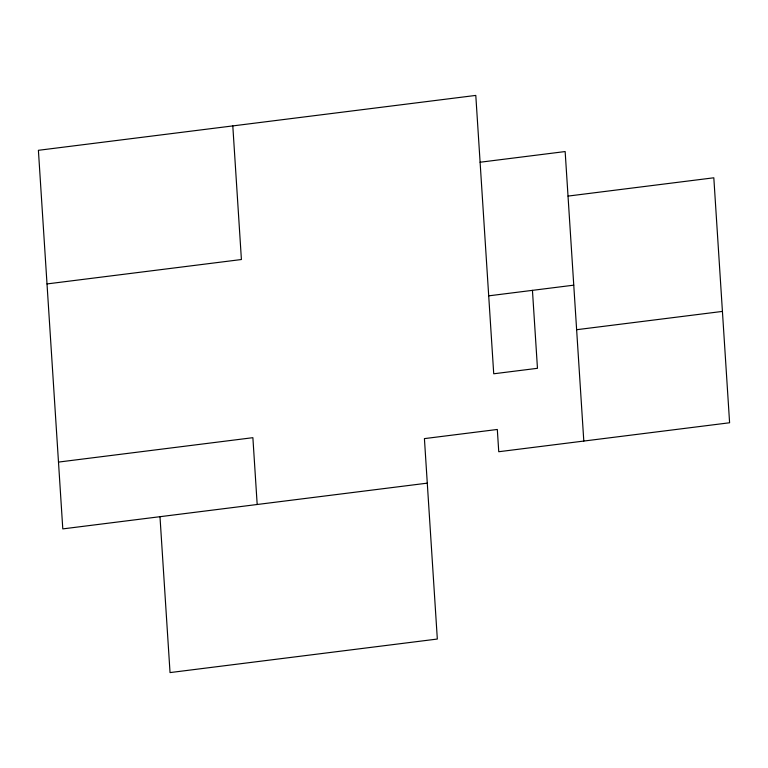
<?xml version="1.0" encoding="UTF-8"?>
<svg xmlns="http://www.w3.org/2000/svg" width="768" height="768" viewBox="0 0 768 768"><rect width="100%" height="100%" fill="white"/><g stroke="black" fill="none" stroke-linecap="round" stroke-linejoin="round"><path stroke-width="1.15" d="M480.106 162.23L565.152 151.555L583.805 441.062M568.022 196.09L713.818 177.792L729.6 422.765L498.749 451.728L497.318 429.466L424.416 438.614L437.328 639.043L170.035 672.586L159.984 516.691M47.011 283.93L241.411 259.526L232.8 125.914M488.707 295.843L573.754 285.168M576.624 329.712L722.429 311.414M58.483 462.086L252.883 437.683L257.184 504.499M427.286 483.149L62.794 528.893L38.4 150.307L475.795 95.414L493.728 373.786L537.466 368.304L532.445 290.352"/></g></svg>
